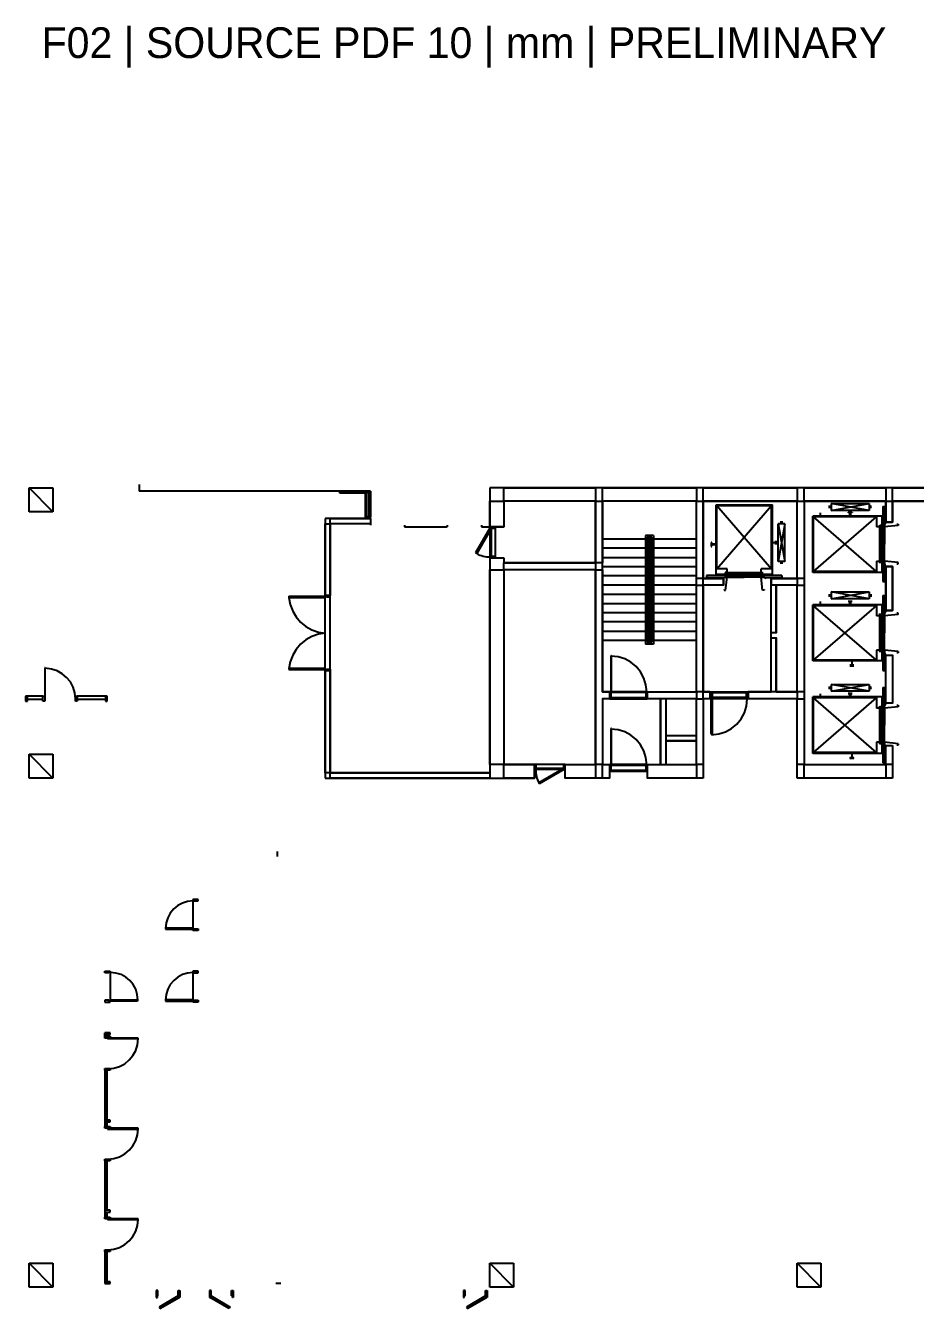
# Model space of a CAD drawing. Header units: millimetres. Extents: x -1062 to 473405, y -148599 to 38948.
# Drawn here: x 139535 to 165593, y -48599 to -11052 of the extents above; entities that cross this region are included whole.
import ezdxf

# ---------------------------------------------------------------- set-up
doc = ezdxf.new("R2010")
doc.units = ezdxf.units.MM
for name, color, linetype in [('COLUMN', 1, 'Continuous'), ('CORE_REF', 8, 'Continuous'), ('DOOR', 3, 'Continuous'), ('TITLE', 2, 'Continuous'), ('WALL', 7, 'Continuous'), ('WINDOW', 4, 'Continuous')]:
    doc.layers.add(name, color=color, linetype=linetype)

msp = doc.modelspace()

# ---------------------------------------------------------------- linework, layer by layer
at = {"layer": 'COLUMN'}
for p, q in [((140334.3, -25279), (139636.1, -24580.5)), ((139636.1, -24580.5), (140334.3, -24580.5)), ((139636.1, -25279), (139636.1, -24580.5)), ((140334.3, -24580.5), (140334.3, -25279)), ((140334.3, -25279), (139636.1, -25279)), ((140334.3, -33077.6), (139636.1, -32379.1)), ((139636.1, -32379.1), (140334.3, -32379.1)), ((139636.1, -33077.6), (139636.1, -32379.1)), ((140334.3, -32379.1), (140334.3, -33077.6)), ((140334.3, -33077.6), (139636.1, -33077.6)), ((140334.3, -47976.3), (139636.1, -47277.7)), ((139636.1, -47277.7), (140334.3, -47277.7)), ((139636.1, -47976.3), (139636.1, -47277.7)), ((140334.3, -47277.7), (140334.3, -47976.3)), ((153827.2, -47976.3), (153129, -47277.7)), ((153129, -47277.7), (153827.2, -47277.7)), ((153129, -47976.3), (153129, -47277.7)), ((153827.2, -47277.7), (153827.2, -47976.3)), ((162826.7, -47976.3), (162128.5, -47277.7)), ((162128.5, -47277.7), (162826.7, -47277.7)), ((162128.5, -47976.3), (162128.5, -47277.7)), ((162826.7, -47277.7), (162826.7, -47976.3)), ((140334.3, -47976.3), (139636.1, -47976.3)), ((153827.2, -47976.3), (153129, -47976.3)), ((162826.7, -47976.3), (162128.5, -47976.3))]:
    msp.add_line(p, q, dxfattribs=at)
at = {"layer": 'CORE_REF'}
for p, q in [((159754.9, -27108), (159754.9, -25075.8)), ((159754.9, -25075.8), (161405, -25075.8)), ((159780.3, -26955.6), (159780.3, -25101.2)), ((159780.3, -25101.2), (161379.6, -25101.2)), ((159780.3, -26955.6), (161379.6, -25101.2)), ((159780.3, -25101.2), (161379.6, -26955.6)), ((161379.6, -26955.6), (161379.6, -25101.2)), ((161405, -27108), (161405, -25075.8)), ((163080.5, -25177.4), (163080.5, -25101.2)), ((163080.5, -25101.2), (163080.5, -25126.6)), ((163080.5, -25126.6), (163093.2, -25126.6)), ((163093.2, -25139.3), (163080.5, -25139.3)), ((163080.5, -25139.3), (163080.5, -25177.4)), ((163105.9, -25126.6), (163093.2, -25126.6)), ((163105.9, -25139.3), (163093.2, -25139.3)), ((163105.9, -25126.6), (163131.3, -25126.6)), ((163131.3, -25139.3), (163105.9, -25139.3)), ((163131.3, -25037.7), (163131.3, -25240.9)), ((164235.6, -25240.9), (163131.3, -25037.7)), ((163131.3, -25037.7), (164235.6, -25037.7)), ((163131.3, -25240.9), (164235.6, -25037.7)), ((163131.3, -25126.6), (163131.3, -25139.3)), ((164235.6, -25037.7), (164235.6, -25240.9)), ((164261, -25126.6), (164235.6, -25126.6)), ((164235.6, -25126.6), (164235.6, -25139.3)), ((164235.6, -25139.3), (164261, -25139.3)), ((164273.7, -25126.6), (164261, -25126.6)), ((164261, -25139.3), (164273.7, -25139.3)), ((164286.4, -25101.2), (164273.7, -25126.6)), ((164273.7, -25139.3), (164286.4, -25177.4)), ((164286.4, -25177.4), (164286.4, -25101.2)), ((164641.8, -25126.6), (164641.8, -27323.9)), ((164641.8, -25126.6), (164730.6, -25126.6)), ((164705.3, -25634.7), (164705.3, -25126.6)), ((164616.4, -25406.1), (162585.5, -25406.1)), ((162585.5, -27057.2), (162585.5, -25406.1)), ((164451.4, -25431.5), (162610.9, -25431.5)), ((162610.9, -27031.8), (162610.9, -25431.5)), ((164451.4, -27031.8), (162610.9, -25431.5)), ((162610.9, -27031.8), (164451.4, -25431.5)), ((162801.3, -25317.1), (162801.3, -25393.3)), ((164235.6, -25240.9), (163131.3, -25240.9)), ((163626.3, -25304.4), (163626.3, -25291.7)), ((163626.3, -25291.7), (163740.6, -25291.7)), ((163677.1, -25304.4), (163626.3, -25304.4)), ((163677.1, -25342.5), (163677.1, -25304.4)), ((163677.1, -25406.1), (163677.1, -25342.5)), ((163689.8, -25406.1), (163677.1, -25406.1)), ((163740.6, -25304.4), (163689.8, -25304.4)), ((163689.8, -25304.4), (163689.8, -25342.5)), ((163689.8, -25342.5), (163689.8, -25406.1)), ((163740.6, -25291.7), (163740.6, -25304.4)), ((164451.4, -25431.5), (164451.4, -25723.6)), ((164616.4, -27057.2), (164616.4, -25406.1)), ((161773.1, -25634.7), (161570, -25634.7)), ((161570, -26739.7), (161570, -25634.7)), ((161773.1, -25634.7), (161570, -26739.7)), ((161570, -25634.7), (161773.1, -26739.7)), ((161633.5, -25583.9), (161709.6, -25583.9)), ((161671.6, -25583.9), (161633.5, -25583.9)), ((161671.6, -25583.9), (161671.6, -25609.3)), ((161684.3, -25583.9), (161671.6, -25583.9)), ((161671.6, -25609.3), (161671.6, -25634.7)), ((161709.6, -25583.9), (161684.3, -25583.9)), ((161773.1, -26739.7), (161773.1, -25634.7)), ((164552.9, -25723.6), (164451.4, -25723.6)), ((164552.9, -25723.6), (164552.9, -25672.8)), ((164552.9, -26231.6), (164552.9, -25685.5)), ((164591, -25685.5), (164552.9, -25685.5)), ((164591, -26231.6), (164591, -25685.5)), ((164654.5, -25685.5), (164654.5, -26231.6)), ((164654.5, -25685.5), (164692.6, -25685.5)), ((164730.6, -25583.9), (164692.6, -25660.1)), ((164692.6, -25723.6), (164692.6, -25660.1)), ((164692.6, -25660.1), (164705.3, -25660.1)), ((164692.6, -25685.5), (164692.6, -26231.6)), ((165086, -25685.5), (164692.6, -25723.6)), ((165048, -25647.4), (165086, -25647.4)), ((165086, -25647.4), (165086, -25685.5)), ((157685.9, -26079.2), (156429.3, -26079.2)), ((157927.1, -25977.6), (157685.9, -25977.6)), ((157685.9, -25977.6), (157685.9, -29152.9)), ((157876.3, -26028.4), (157736.7, -26028.4)), ((157736.7, -26028.4), (157736.7, -29102.1)), ((157876.3, -26079.2), (157736.7, -26079.2)), ((157774.7, -26079.2), (157774.7, -29051.3)), ((157825.5, -26079.2), (157825.5, -29051.3)), ((157876.3, -26079.2), (157863.6, -26079.2)), ((157876.3, -26028.4), (157876.3, -29102.1)), ((157927.1, -25977.6), (157927.1, -29152.9)), ((159183.7, -26079.2), (157927.1, -26079.2)), ((159628, -26180.8), (159615.3, -26180.8)), ((159615.3, -26180.8), (159615.3, -26295.1)), ((159628, -26231.6), (159628, -26180.8)), ((159640.7, -26231.6), (159628, -26231.6)), ((159628, -26282.4), (159628, -26244.3)), ((159628, -26244.3), (159640.7, -26244.3)), ((159691.4, -26231.6), (159640.7, -26231.6)), ((159640.7, -26244.3), (159691.4, -26244.3)), ((159729.5, -26231.6), (159691.4, -26231.6)), ((159691.4, -26244.3), (159729.5, -26244.3)), ((159729.5, -26244.3), (159729.5, -26231.6)), ((161392.3, -26193.5), (161392.3, -26180.8)), ((161392.3, -26180.8), (161430.4, -26180.8)), ((161430.4, -26193.5), (161392.3, -26193.5)), ((161430.4, -26180.8), (161455.8, -26180.8)), ((161455.8, -26193.5), (161430.4, -26193.5)), ((161455.8, -26180.8), (161468.5, -26180.8)), ((161468.5, -26193.5), (161455.8, -26193.5)), ((161468.5, -26180.8), (161493.9, -26180.8)), ((161493.9, -26193.5), (161468.5, -26193.5)), ((161493.9, -26180.8), (161506.6, -26180.8)), ((161506.6, -26193.5), (161493.9, -26193.5)), ((161506.6, -26180.8), (161506.6, -26130)), ((161506.6, -26130), (161506.6, -26244.3)), ((161506.6, -26244.3), (161506.6, -26193.5)), ((164552.9, -26765.1), (164552.9, -26231.6)), ((164591, -26231.6), (164552.9, -26231.6)), ((164591, -26765.1), (164591, -26231.6)), ((164654.5, -26765.1), (164654.5, -26231.6)), ((164692.6, -26231.6), (164654.5, -26231.6)), ((164692.6, -26765.1), (164692.6, -26231.6)), ((157685.9, -26345.9), (156429.3, -26345.9)), ((157685.9, -26625.4), (156429.3, -26625.4)), ((157774.7, -26345.9), (157736.7, -26345.9)), ((157774.7, -26625.4), (157736.7, -26625.4)), ((157876.3, -26345.9), (157825.5, -26345.9)), ((157876.3, -26625.4), (157825.5, -26625.4)), ((159183.7, -26345.9), (157927.1, -26345.9)), ((159183.7, -26625.4), (157927.1, -26625.4)), ((159615.3, -26295.1), (159628, -26295.1)), ((157685.9, -26892.1), (156429.3, -26892.1)), ((157774.7, -26892.1), (157736.7, -26892.1)), ((157876.3, -26892.1), (157825.5, -26892.1)), ((159183.7, -26892.1), (157927.1, -26892.1)), ((160084.9, -26955.6), (159780.3, -26955.6)), ((160084.9, -27057.2), (160084.9, -26955.6)), ((161379.6, -26955.6), (161075, -26955.6)), ((161075, -27057.2), (161075, -26955.6)), ((161773.1, -26739.7), (161570, -26739.7)), ((161671.6, -26777.8), (161633.5, -26777.8)), ((161709.6, -26790.5), (161633.5, -26790.5)), ((161671.6, -26765.1), (161671.6, -26739.7)), ((161671.6, -26777.8), (161671.6, -26765.1)), ((161684.3, -26777.8), (161671.6, -26777.8)), ((161709.6, -26777.8), (161684.3, -26777.8)), ((164451.4, -27031.8), (162610.9, -27031.8)), ((164451.4, -26727), (164552.9, -26727)), ((164451.4, -26727), (164451.4, -27031.8)), ((164552.9, -26727), (164552.9, -26790.5)), ((164591, -26765.1), (164552.9, -26765.1)), ((164654.5, -26765.1), (164692.6, -26765.1)), ((165086, -26765.1), (164692.6, -26727)), ((164692.6, -26727), (164692.6, -26803.2)), ((164692.6, -26803.2), (164705.3, -26803.2)), ((164730.6, -26879.4), (164692.6, -26803.2)), ((164705.3, -27323.9), (164705.3, -26815.9)), ((165048, -26803.2), (165086, -26803.2)), ((165086, -26803.2), (165086, -26765.1)), ((157685.9, -27158.8), (156429.3, -27158.8)), ((157774.7, -27158.8), (157736.7, -27158.8)), ((157876.3, -27158.8), (157825.5, -27158.8)), ((159183.7, -27158.8), (157927.1, -27158.8)), ((161684.3, -27146.1), (159475.6, -27146.1)), ((159475.6, -27146.1), (159475.6, -27235)), ((159475.6, -27209.6), (159996.1, -27209.6)), ((159754.9, -27108), (161405, -27108)), ((159932.6, -27235), (160008.8, -27196.9)), ((160084.9, -27196.9), (160008.8, -27196.9)), ((160008.8, -27196.9), (160008.8, -27209.6)), ((160084.9, -27057.2), (160021.4, -27057.2)), ((160034.1, -27057.2), (160580, -27057.2)), ((160034.1, -27095.3), (160034.1, -27057.2)), ((160034.1, -27095.3), (160580, -27095.3)), ((160034.1, -27146.1), (160580, -27146.1)), ((160034.1, -27146.1), (160034.1, -27196.9)), ((160034.1, -27196.9), (160580, -27196.9)), ((160034.1, -27578), (160084.9, -27196.9)), ((160580, -27057.2), (161113.1, -27057.2)), ((160580, -27095.3), (160580, -27057.2)), ((160580, -27095.3), (161113.1, -27095.3)), ((161113.1, -27146.1), (160580, -27146.1)), ((160580, -27196.9), (160580, -27146.1)), ((161113.1, -27196.9), (160580, -27196.9)), ((161075, -27057.2), (161138.5, -27057.2)), ((161113.1, -27578), (161075, -27196.9)), ((161075, -27196.9), (161151.1, -27196.9)), ((161113.1, -27095.3), (161113.1, -27057.2)), ((161113.1, -27146.1), (161113.1, -27196.9)), ((161151.1, -27196.9), (161151.1, -27209.6)), ((161227.3, -27235), (161151.1, -27196.9)), ((161163.8, -27209.6), (161684.3, -27209.6)), ((161684.3, -27146.1), (161684.3, -27235)), ((164616.4, -27057.2), (162585.5, -27057.2)), ((164641.8, -27323.9), (164730.6, -27323.9)), ((157685.9, -27425.6), (156429.3, -27425.6)), ((157685.9, -27705), (156429.3, -27705)), ((157774.7, -27425.6), (157736.7, -27425.6)), ((157774.7, -27705), (157736.7, -27705)), ((157876.3, -27425.6), (157825.5, -27425.6)), ((157876.3, -27705), (157825.5, -27705)), ((159183.7, -27425.6), (157927.1, -27425.6)), ((159183.7, -27705), (157927.1, -27705)), ((159996.1, -27552.6), (159996.1, -27578)), ((159996.1, -27578), (160034.1, -27578)), ((161163.8, -27578), (161113.1, -27578)), ((161163.8, -27552.6), (161163.8, -27578)), ((163080.5, -27768.5), (163080.5, -27692.3)), ((163080.5, -27692.3), (163080.5, -27730.4)), ((163080.5, -27730.4), (163093.2, -27730.4)), ((163093.2, -27743.1), (163080.5, -27743.1)), ((163080.5, -27743.1), (163080.5, -27768.5)), ((163105.9, -27730.4), (163093.2, -27730.4)), ((163105.9, -27743.1), (163093.2, -27743.1)), ((163105.9, -27730.4), (163131.3, -27730.4)), ((163131.3, -27743.1), (163105.9, -27743.1)), ((163131.3, -27628.8), (163131.3, -27832)), ((164235.6, -27832), (163131.3, -27628.8)), ((163131.3, -27628.8), (164235.6, -27628.8)), ((163131.3, -27832), (164235.6, -27628.8)), ((163131.3, -27730.4), (163131.3, -27743.1)), ((164235.6, -27628.8), (164235.6, -27832)), ((164235.6, -27730.4), (164235.6, -27743.1)), ((164235.6, -27730.4), (164261, -27730.4)), ((164235.6, -27743.1), (164261, -27743.1)), ((164261, -27730.4), (164273.7, -27730.4)), ((164261, -27743.1), (164273.7, -27743.1)), ((164286.4, -27692.3), (164273.7, -27730.4)), ((164273.7, -27743.1), (164286.4, -27768.5)), ((164286.4, -27692.3), (164286.4, -27768.5)), ((164641.8, -27730.4), (164641.8, -29927.7)), ((164641.8, -27730.4), (164730.6, -27730.4)), ((164705.3, -28238.4), (164705.3, -27730.4)), ((157685.9, -27971.7), (156429.3, -27971.7)), ((157774.7, -27971.7), (157736.7, -27971.7)), ((157876.3, -27971.7), (157825.5, -27971.7)), ((159183.7, -27971.7), (157927.1, -27971.7)), ((164616.4, -28009.8), (162585.5, -28009.8)), ((162585.5, -29648.3), (162585.5, -28009.8)), ((164451.4, -28035.2), (162610.9, -28035.2)), ((162610.9, -29622.9), (162610.9, -28035.2)), ((164451.4, -29622.9), (162610.9, -28035.2)), ((162610.9, -29622.9), (164451.4, -28035.2)), ((162801.3, -27908.2), (162801.3, -27984.4)), ((164235.6, -27832), (163131.3, -27832)), ((163626.3, -27895.5), (163740.6, -27895.5)), ((163677.1, -27908.2), (163626.3, -27908.2)), ((163677.1, -27946.3), (163677.1, -27908.2)), ((163677.1, -28009.8), (163677.1, -27946.3)), ((163689.8, -28009.8), (163677.1, -28009.8)), ((163740.6, -27908.2), (163689.8, -27908.2)), ((163689.8, -27908.2), (163689.8, -27946.3)), ((163689.8, -27946.3), (163689.8, -28009.8)), ((164451.4, -28035.2), (164451.4, -28327.3)), ((164616.4, -29648.3), (164616.4, -28009.8)), ((157685.9, -28238.4), (156429.3, -28238.4)), ((157685.9, -28505.2), (156429.3, -28505.2)), ((157774.7, -28238.4), (157736.7, -28238.4)), ((157774.7, -28505.2), (157736.7, -28505.2)), ((157876.3, -28238.4), (157825.5, -28238.4)), ((157876.3, -28505.2), (157825.5, -28505.2)), ((159183.7, -28238.4), (157927.1, -28238.4)), ((159183.7, -28505.2), (157927.1, -28505.2)), ((164552.9, -28327.3), (164451.4, -28327.3)), ((164552.9, -28327.3), (164552.9, -28263.8)), ((164552.9, -28822.7), (164552.9, -28289.2)), ((164591, -28289.2), (164552.9, -28289.2)), ((164591, -28822.7), (164591, -28289.2)), ((164654.5, -28289.2), (164654.5, -28822.7)), ((164654.5, -28289.2), (164692.6, -28289.2)), ((164730.6, -28174.9), (164692.6, -28263.8)), ((164692.6, -28263.8), (164705.3, -28263.8)), ((164692.6, -28327.3), (164692.6, -28263.8)), ((164692.6, -28289.2), (164692.6, -28822.7)), ((165086, -28289.2), (164692.6, -28327.3)), ((165086, -28251.1), (165048, -28251.1)), ((165086, -28289.2), (165086, -28251.1)), ((157685.9, -28784.6), (156429.3, -28784.6)), ((157774.7, -28784.6), (157736.7, -28784.6)), ((157876.3, -28784.6), (157825.5, -28784.6)), ((159183.7, -28784.6), (157927.1, -28784.6)), ((164552.9, -28822.7), (164591, -28822.7)), ((164552.9, -29368.9), (164552.9, -28835.4)), ((164552.9, -28835.4), (164591, -28835.4)), ((164591, -29368.9), (164591, -28835.4)), ((164654.5, -29368.9), (164654.5, -28822.7)), ((164692.6, -28822.7), (164654.5, -28822.7)), ((164692.6, -29368.9), (164692.6, -28822.7)), ((157685.9, -29051.3), (156429.3, -29051.3)), ((157927.1, -29152.9), (157685.9, -29152.9)), ((157774.7, -29051.3), (157736.7, -29051.3)), ((157876.3, -29102.1), (157736.7, -29102.1)), ((157876.3, -29051.3), (157774.7, -29051.3)), ((157876.3, -29051.3), (157863.6, -29051.3)), ((159183.7, -29051.3), (157927.1, -29051.3)), ((164616.4, -29648.3), (162585.5, -29648.3)), ((164451.4, -29622.9), (162610.9, -29622.9)), ((164451.4, -29330.8), (164451.4, -29622.9)), ((164552.9, -29330.8), (164451.4, -29330.8)), ((164552.9, -29330.8), (164552.9, -29394.3)), ((164591, -29368.9), (164552.9, -29368.9)), ((164654.5, -29368.9), (164692.6, -29368.9)), ((165086, -29368.9), (164692.6, -29330.8)), ((164692.6, -29330.8), (164692.6, -29394.3)), ((164692.6, -29394.3), (164705.3, -29394.3)), ((164730.6, -29483.2), (164692.6, -29394.3)), ((164705.3, -29927.7), (164705.3, -29419.7)), ((165086, -29407), (165048, -29407)), ((165086, -29368.9), (165086, -29407)), ((163727.9, -29775.3), (163677.1, -29775.3)), ((163677.1, -29788), (163791.3, -29788)), ((163740.6, -29673.7), (163727.9, -29673.7)), ((163727.9, -29673.7), (163727.9, -29737.2)), ((163727.9, -29737.2), (163727.9, -29775.3)), ((163740.6, -29737.2), (163740.6, -29673.7)), ((163740.6, -29775.3), (163740.6, -29737.2)), ((163791.3, -29775.3), (163740.6, -29775.3)), ((164641.8, -29927.7), (164730.6, -29927.7)), ((163080.5, -30473.9), (163080.5, -30397.7)), ((163080.5, -30397.7), (163080.5, -30423.1)), ((163131.3, -30334.2), (163131.3, -30537.4)), ((164235.6, -30537.4), (163131.3, -30334.2)), ((163131.3, -30334.2), (164235.6, -30334.2)), ((163131.3, -30537.4), (164235.6, -30334.2)), ((164235.6, -30334.2), (164235.6, -30537.4)), ((164286.4, -30397.7), (164273.7, -30423.1)), ((164286.4, -30473.9), (164286.4, -30397.7)), ((164616.4, -30702.5), (162585.5, -30702.5)), ((162585.5, -32353.7), (162585.5, -30702.5)), ((164451.4, -30727.9), (162610.9, -30727.9)), ((162610.9, -32328.3), (162610.9, -30727.9)), ((164451.4, -32328.3), (162610.9, -30727.9)), ((162610.9, -32328.3), (164451.4, -30727.9)), ((162801.3, -30613.6), (162801.3, -30689.8)), ((163080.5, -30423.1), (163093.2, -30435.8)), ((163093.2, -30435.8), (163080.5, -30435.8)), ((163080.5, -30435.8), (163080.5, -30473.9)), ((163093.2, -30435.8), (163105.9, -30435.8)), ((163105.9, -30435.8), (163131.3, -30435.8)), ((164235.6, -30537.4), (163131.3, -30537.4)), ((163677.1, -30600.9), (163626.3, -30600.9)), ((163626.3, -30600.9), (163740.6, -30600.9)), ((163677.1, -30613.6), (163677.1, -30600.9)), ((163677.1, -30639), (163677.1, -30613.6)), ((163677.1, -30651.7), (163677.1, -30639)), ((163677.1, -30702.5), (163677.1, -30651.7)), ((163677.1, -30715.2), (163677.1, -30702.5)), ((163689.8, -30715.2), (163677.1, -30715.2)), ((163740.6, -30600.9), (163689.8, -30600.9)), ((163689.8, -30600.9), (163689.8, -30613.6)), ((163689.8, -30613.6), (163689.8, -30639)), ((163689.8, -30639), (163689.8, -30651.7)), ((163689.8, -30651.7), (163689.8, -30702.5)), ((163689.8, -30702.5), (163689.8, -30715.2)), ((164261, -30435.8), (164235.6, -30435.8)), ((164273.7, -30435.8), (164261, -30435.8)), ((164273.7, -30423.1), (164273.7, -30435.8)), ((164273.7, -30435.8), (164286.4, -30473.9)), ((164451.4, -30727.9), (164451.4, -31032.7)), ((164616.4, -32353.7), (164616.4, -30702.5)), ((164641.8, -30423.1), (164641.8, -32633.1)), ((164641.8, -30423.1), (164730.6, -30423.1)), ((164705.3, -30943.8), (164705.3, -30423.1)), ((164552.9, -31032.7), (164451.4, -31032.7)), ((164552.9, -31032.7), (164552.9, -30969.2)), ((164552.9, -31528.1), (164552.9, -30994.6)), ((164591, -30994.6), (164552.9, -30994.6)), ((164591, -31528.1), (164591, -30994.6)), ((164654.5, -30994.6), (164654.5, -31528.1)), ((164654.5, -30994.6), (164692.6, -30994.6)), ((164730.6, -30880.3), (164692.6, -30956.5)), ((164692.6, -31032.7), (164692.6, -30956.5)), ((164692.6, -30956.5), (164705.3, -30956.5)), ((164692.6, -30994.6), (164692.6, -31528.1)), ((165086, -30994.6), (164692.6, -31032.7)), ((165048, -30943.8), (165086, -30943.8)), ((165086, -30943.8), (165086, -30994.6)), ((164552.9, -32074.2), (164552.9, -31528.1)), ((164591, -31528.1), (164552.9, -31528.1)), ((164591, -32074.2), (164591, -31528.1)), ((164654.5, -32074.2), (164654.5, -31528.1)), ((164692.6, -31528.1), (164654.5, -31528.1)), ((164692.6, -32074.2), (164692.6, -31528.1)), ((164451.4, -32023.4), (164451.4, -32328.3)), ((164552.9, -32023.4), (164451.4, -32023.4)), ((164552.9, -32023.4), (164552.9, -32086.9)), ((164591, -32074.2), (164552.9, -32074.2)), ((164654.5, -32074.2), (164692.6, -32074.2)), ((165086, -32074.2), (164692.6, -32023.4)), ((164692.6, -32023.4), (164692.6, -32099.6)), ((164692.6, -32099.6), (164705.3, -32099.6)), ((164730.6, -32175.8), (164692.6, -32099.6)), ((164705.3, -32633.1), (164705.3, -32125)), ((165086, -32112.3), (165048, -32112.3)), ((165086, -32074.2), (165086, -32112.3)), ((164616.4, -32353.7), (162585.5, -32353.7)), ((164451.4, -32328.3), (162610.9, -32328.3)), ((163727.9, -32480.7), (163677.1, -32480.7)), ((163677.1, -32480.7), (163677.1, -32493.4)), ((163677.1, -32493.4), (163791.3, -32493.4)), ((163740.6, -32379.1), (163727.9, -32379.1)), ((163727.9, -32379.1), (163727.9, -32442.6)), ((163727.9, -32442.6), (163727.9, -32468)), ((163727.9, -32468), (163727.9, -32480.7)), ((163740.6, -32442.6), (163740.6, -32379.1)), ((163740.6, -32468), (163740.6, -32442.6)), ((163740.6, -32480.7), (163740.6, -32468)), ((163791.3, -32480.7), (163740.6, -32480.7)), ((163791.3, -32493.4), (163791.3, -32480.7)), ((164641.8, -32633.1), (164730.6, -32633.1))]:
    msp.add_line(p, q, dxfattribs=at)
at = {"layer": 'DOOR'}
for p, q in [((148737.2, -24707.5), (149486.1, -24707.5)), ((148737.2, -24732.9), (148737.2, -24707.5)), ((149486.1, -24732.9), (148737.2, -24732.9)), ((149486.1, -24707.5), (149486.1, -24682.1)), ((149486.1, -24682.1), (149638.4, -24682.1)), ((149486.1, -24707.5), (149486.1, -24732.9)), ((149524.1, -24707.5), (149486.1, -24707.5)), ((149486.1, -25456.9), (149486.1, -24732.9)), ((149524.1, -24720.2), (149524.1, -24707.5)), ((149524.1, -25431.5), (149524.1, -24720.2)), ((149638.4, -24720.2), (149524.1, -24720.2)), ((149600.3, -25431.5), (149600.3, -24720.2)), ((149638.4, -24682.1), (149638.4, -24720.2)), ((149638.4, -24707.5), (149638.4, -25431.5)), ((149486.1, -25444.2), (149486.1, -25482.3)), ((149524.1, -25444.2), (149486.1, -25444.2)), ((149486.1, -25482.3), (149638.4, -25482.3)), ((149638.4, -25431.5), (149524.1, -25431.5)), ((149524.1, -25431.5), (149524.1, -25444.2)), ((149638.4, -25482.3), (149638.4, -25431.5)), ((153129, -25761.7), (152710.2, -26485.7)), ((153167.1, -25774.4), (152748.2, -26498.4)), ((153129, -25723.6), (153281.3, -25723.6)), ((153129, -25761.7), (153129, -25723.6)), ((153167.1, -25761.7), (153129, -25761.7)), ((153129, -25761.7), (153167.1, -25774.4)), ((153129, -25761.7), (153129, -26600)), ((153167.1, -25774.4), (153167.1, -25761.7)), ((153281.3, -25774.4), (153167.1, -25774.4)), ((153167.1, -25774.4), (153167.1, -26600)), ((153281.3, -25723.6), (153281.3, -25774.4)), ((153281.3, -25774.4), (153281.3, -26587.3)), ((152748.2, -26498.4), (152710.2, -26485.7)), ((152744.9, -26503.9), (152790, -26527.5)), ((152790, -26527.5), (152836.5, -26547.8)), ((152836.5, -26547.8), (152884.2, -26564.8)), ((152884.2, -26564.8), (152932.9, -26578.5)), ((152932.9, -26578.5), (152982.4, -26588.9)), ((152982.4, -26588.9), (153032.6, -26595.9)), ((153032.6, -26595.9), (153083.2, -26599.5)), ((153083.2, -26599.5), (153134.1, -26599.6)), ((153167.1, -26600), (153129, -26600)), ((153129, -26600), (153129, -26625.4)), ((153129, -26625.4), (153281.3, -26625.4)), ((153281.3, -26587.3), (153167.1, -26587.3)), ((153167.1, -26587.3), (153167.1, -26600)), ((153281.3, -26587.3), (153281.3, -26625.4)), ((147239.4, -27755.8), (148305.6, -27755.8)), ((147239.4, -27755.8), (147239.4, -27793.9)), ((148305.6, -27730.4), (148305.6, -27755.8)), ((148305.6, -29902.3), (148305.6, -27755.8)), ((148305.6, -27755.8), (148343.7, -27755.8)), ((148343.7, -27755.8), (148343.7, -27768.5)), ((148343.7, -27768.5), (148457.9, -27768.5)), ((148457.9, -27768.5), (148457.9, -27730.4)), ((148457.9, -29889.6), (148457.9, -27768.5)), ((147239.4, -27793.9), (148305.6, -27793.9)), ((147244.5, -27794.5), (147282.8, -27999.5)), ((147282.8, -27999.5), (147355.4, -28189.6)), ((147355.4, -28189.6), (147458.7, -28361.6)), ((147458.7, -28361.6), (147589.4, -28512.1)), ((147589.4, -28512.1), (147744.1, -28637.9)), ((147744.1, -28637.9), (147919.4, -28735.5)), ((147919.4, -28735.5), (148111.7, -28801.8)), ((148111.7, -28869.1), (147919.4, -28935.3)), ((148111.7, -28801.8), (148317.7, -28833.2)), ((148317.7, -28837.6), (148111.7, -28869.1)), ((147589.4, -29158.7), (147458.7, -29309.2)), ((147744.1, -29032.9), (147589.4, -29158.7)), ((147919.4, -28935.3), (147744.1, -29032.9)), ((147355.4, -29481.2), (147282.8, -29671.3)), ((147458.7, -29309.2), (147355.4, -29481.2)), ((156670.4, -29495.9), (156670.4, -30550.1)), ((156695.8, -29495.9), (156670.4, -29495.9)), ((156887.8, -29529.9), (156676.8, -29508.6)), ((156695.8, -30550.1), (156695.8, -29495.9)), ((157084.4, -29590.9), (156887.8, -29529.9)), ((157262.3, -29687.5), (157084.4, -29590.9)), ((140105.8, -29851.5), (140093.1, -29851.5)), ((140093.1, -29851.5), (140093.1, -30753.3)), ((140105.8, -30753.3), (140105.8, -29851.5)), ((140288.1, -29884.2), (140109.3, -29864.3)), ((140454.4, -29937.4), (140288.1, -29884.2)), ((140604.8, -30020.6), (140454.4, -29937.4)), ((140735.7, -30130), (140604.8, -30020.6)), ((147239.4, -29864.2), (148305.6, -29864.2)), ((147239.4, -29864.2), (147239.4, -29902.3)), ((147239.4, -29902.3), (148305.6, -29902.3)), ((147282.8, -29671.3), (147244.5, -29876.3)), ((148305.6, -29927.7), (148305.6, -29902.3)), ((148305.6, -29902.3), (148343.7, -29902.3)), ((148343.7, -29902.3), (148343.7, -29889.6)), ((148343.7, -29889.6), (148457.9, -29889.6)), ((148457.9, -29889.6), (148457.9, -29927.7)), ((157417.3, -29815.5), (157262.3, -29687.5)), ((157545.1, -29970.6), (157417.3, -29815.5)), ((157641.7, -30148.6), (157545.1, -29970.6)), ((140843.6, -30262.1), (140735.7, -30130)), ((140925, -30413.5), (140843.6, -30262.1)), ((157702.7, -30345.2), (157641.7, -30148.6)), ((157724, -30556.4), (157702.7, -30345.2)), ((140042.3, -30829.5), (140042.3, -30677.1)), ((140042.3, -30677.1), (140093.1, -30677.1)), ((140093.1, -30677.1), (140093.1, -30829.5)), ((140093.1, -30753.3), (140105.8, -30753.3)), ((140976.4, -30580.5), (140925, -30413.5)), ((140994.3, -30759.6), (140976.4, -30580.5)), ((140994.3, -30829.5), (140994.3, -30677.1)), ((140994.3, -30677.1), (141045.1, -30677.1)), ((141045.1, -30677.1), (141045.1, -30829.5)), ((156670.4, -30550.1), (156645.1, -30550.1)), ((156645.1, -30550.1), (156645.1, -30753.3)), ((156645.1, -30753.3), (156670.4, -30753.3)), ((156670.4, -30550.1), (156695.8, -30550.1)), ((156670.4, -30575.5), (156670.4, -30550.1)), ((156683.1, -30575.5), (156670.4, -30575.5)), ((156670.4, -30753.3), (156670.4, -30715.2)), ((156670.4, -30715.2), (156683.1, -30715.2)), ((156670.4, -30753.3), (157711.3, -30753.3)), ((156683.1, -30715.2), (156683.1, -30575.5)), ((157698.6, -30575.5), (156683.1, -30575.5)), ((156683.1, -30715.2), (157698.6, -30715.2)), ((157711.3, -30550.1), (156695.8, -30550.1)), ((157711.3, -30575.5), (157698.6, -30575.5)), ((157698.6, -30575.5), (157698.6, -30715.2)), ((157698.6, -30715.2), (157711.3, -30715.2)), ((157736.7, -30550.1), (157711.3, -30550.1)), ((157711.3, -30550.1), (157711.3, -30575.5)), ((157711.3, -30715.2), (157711.3, -30753.3)), ((157711.3, -30753.3), (157736.7, -30753.3)), ((157736.7, -30753.3), (157736.7, -30550.1)), ((159589.9, -30753.3), (159589.9, -30550.1)), ((159589.9, -30550.1), (159615.3, -30550.1)), ((159615.3, -30753.3), (159589.9, -30753.3)), ((159615.3, -30550.1), (159615.3, -30575.5)), ((159615.3, -30550.1), (160668.8, -30550.1)), ((159615.3, -30575.5), (159640.7, -30575.5)), ((159640.7, -30715.2), (159615.3, -30715.2)), ((159615.3, -30715.2), (159615.3, -30753.3)), ((159615.3, -31794.8), (159615.3, -30753.3)), ((159615.3, -30753.3), (159640.7, -30753.3)), ((159640.7, -30575.5), (159640.7, -30715.2)), ((159640.7, -30575.5), (160643.4, -30575.5)), ((160643.4, -30715.2), (159640.7, -30715.2)), ((159640.7, -30753.3), (159640.7, -31794.8)), ((160668.8, -30753.3), (159640.7, -30753.3)), ((160643.4, -30715.2), (160643.4, -30575.5)), ((160643.4, -30575.5), (160668.8, -30575.5)), ((160668.8, -30715.2), (160643.4, -30715.2)), ((160647.5, -30970.8), (160668.8, -30759.6)), ((160668.8, -30575.5), (160668.8, -30550.1)), ((160668.8, -30550.1), (160694.2, -30550.1)), ((160668.8, -30753.3), (160668.8, -30715.2)), ((160694.2, -30753.3), (160668.8, -30753.3)), ((140093.1, -30829.5), (140042.3, -30829.5)), ((141045.1, -30829.5), (140994.3, -30829.5)), ((160586.5, -31167.5), (160647.5, -30970.8)), ((160207.1, -31628.5), (160362.1, -31500.6)), ((160362.1, -31500.6), (160490, -31345.5)), ((160490, -31345.5), (160586.5, -31167.5)), ((156670.4, -31629.7), (156670.4, -32683.9)), ((156695.8, -31629.7), (156670.4, -31629.7)), ((156887.8, -31663.7), (156676.8, -31642.4)), ((156695.8, -32683.9), (156695.8, -31629.7)), ((157084.4, -31724.7), (156887.8, -31663.7)), ((157262.3, -31821.3), (157084.4, -31724.7)), ((157417.3, -31949.3), (157262.3, -31821.3)), ((159640.7, -31794.8), (159615.3, -31794.8)), ((159621.6, -31807.5), (159832.7, -31786.2)), ((159832.7, -31786.2), (160029.2, -31725.2)), ((160029.2, -31725.2), (160207.1, -31628.5)), ((157545.1, -32104.4), (157417.3, -31949.3)), ((157641.7, -32282.4), (157545.1, -32104.4)), ((157702.7, -32479.1), (157641.7, -32282.4)), ((157724, -32690.2), (157702.7, -32479.1)), ((154436.4, -32823.6), (154436.4, -32683.9)), ((154474.5, -32683.9), (154436.4, -32683.9)), ((154461.8, -32823.6), (154436.4, -32823.6)), ((154474.5, -32798.2), (154461.8, -32798.2)), ((154461.8, -32798.2), (154461.8, -32823.6)), ((155286.9, -32798.2), (154461.8, -32798.2)), ((155299.6, -32823.6), (154461.8, -32823.6)), ((155286.9, -32683.9), (154474.5, -32683.9)), ((154474.5, -32683.9), (154474.5, -32798.2)), ((154474.9, -32831.2), (154475, -32882.2)), ((154475, -32882.2), (154478.6, -32932.8)), ((154478.6, -32932.8), (154485.6, -32983)), ((154485.6, -32983), (154495.9, -33032.6)), ((154495.9, -33032.6), (154509.7, -33081.3)), ((155286.9, -32798.2), (154563.4, -33217.4)), ((155299.6, -32823.6), (154576.1, -33242.8)), ((155337.6, -32683.9), (155286.9, -32683.9)), ((155286.9, -32683.9), (155286.9, -32798.2)), ((155286.9, -32798.2), (155299.6, -32798.2)), ((155299.6, -32823.6), (155286.9, -32798.2)), ((155299.6, -32798.2), (155299.6, -32823.6)), ((155299.6, -32823.6), (155337.6, -32823.6)), ((155337.6, -32823.6), (155337.6, -32683.9)), ((156670.4, -32683.9), (156645.1, -32683.9)), ((156645.1, -32683.9), (156645.1, -32874.4)), ((156645.1, -32874.4), (156670.4, -32874.4)), ((156670.4, -32683.9), (156695.8, -32683.9)), ((156670.4, -32709.3), (156670.4, -32683.9)), ((156683.1, -32709.3), (156670.4, -32709.3)), ((156670.4, -32874.4), (156670.4, -32849)), ((156670.4, -32849), (156683.1, -32849)), ((156670.4, -32874.4), (157711.3, -32874.4)), ((156683.1, -32849), (156683.1, -32709.3)), ((157698.6, -32709.3), (156683.1, -32709.3)), ((156683.1, -32849), (157698.6, -32849)), ((157711.3, -32683.9), (156695.8, -32683.9)), ((157711.3, -32709.3), (157698.6, -32709.3)), ((157698.6, -32709.3), (157698.6, -32849)), ((157698.6, -32849), (157711.3, -32849)), ((157736.7, -32683.9), (157711.3, -32683.9)), ((157711.3, -32683.9), (157711.3, -32709.3)), ((157711.3, -32849), (157711.3, -32874.4)), ((157711.3, -32874.4), (157736.7, -32874.4)), ((157736.7, -32874.4), (157736.7, -32683.9)), ((154509.7, -33081.3), (154526.7, -33129)), ((154526.7, -33129), (154547, -33175.5)), ((154547, -33175.5), (154570.5, -33220.7)), ((154563.4, -33217.4), (154576.1, -33242.8)), ((144126.8, -36735.5), (143989.9, -36809.8)), ((144278.1, -36688.5), (144126.8, -36735.5)), ((144440.5, -36672.1), (144278.1, -36688.5)), ((144434.2, -36634), (144434.2, -36659.4)), ((144586.5, -36634), (144434.2, -36634)), ((144434.2, -36659.4), (144434.2, -37497.7)), ((144434.2, -36659.4), (144472.3, -36659.4)), ((144472.3, -36659.4), (144472.3, -36672.1)), ((144472.3, -36672.1), (144586.5, -36672.1)), ((144586.5, -36672.1), (144586.5, -36634)), ((143697.8, -37164.7), (143650.9, -37316.1)), ((143772.1, -37027.7), (143697.8, -37164.7)), ((143870.6, -36908.3), (143772.1, -37027.7)), ((143989.9, -36809.8), (143870.6, -36908.3)), ((143650.9, -37316.1), (143634.5, -37478.6)), ((144434.2, -37472.3), (143634.5, -37472.3)), ((143634.5, -37472.3), (143634.5, -37497.7)), ((143634.5, -37497.7), (144434.2, -37497.7)), ((144434.2, -37497.7), (144434.2, -37472.3)), ((144434.2, -37535.8), (144434.2, -37497.7)), ((144434.2, -37497.7), (144472.3, -37497.7)), ((144586.5, -37535.8), (144434.2, -37535.8)), ((144472.3, -37497.7), (144472.3, -37485)), ((144472.3, -37485), (144586.5, -37485)), ((144586.5, -37485), (144586.5, -37535.8)), ((141857.4, -38780.5), (141857.4, -38729.7)), ((141857.4, -38729.7), (142009.8, -38729.7)), ((141971.7, -38780.5), (141857.4, -38780.5)), ((142009.8, -38755.1), (141971.7, -38755.1)), ((141971.7, -38755.1), (141971.7, -38780.5)), ((142009.8, -38729.7), (142009.8, -38755.1)), ((142009.8, -38755.1), (142009.8, -39606.1)), ((142178.5, -38784.2), (142016.1, -38767.8)), ((142329.8, -38831.2), (142178.5, -38784.2)), ((142466.8, -38905.6), (142329.8, -38831.2)), ((142586.1, -39004), (142466.8, -38905.6)), ((142684.5, -39123.4), (142586.1, -39004)), ((143870.6, -39004), (143772.1, -39123.4)), ((143989.9, -38905.6), (143870.6, -39004)), ((144126.8, -38831.2), (143989.9, -38905.6)), ((144278.1, -38784.2), (144126.8, -38831.2)), ((144440.5, -38767.8), (144278.1, -38784.2)), ((144434.2, -38729.7), (144434.2, -38755.1)), ((144586.5, -38729.7), (144434.2, -38729.7)), ((144434.2, -38755.1), (144434.2, -39606.1)), ((144434.2, -38755.1), (144472.3, -38755.1)), ((144472.3, -38755.1), (144472.3, -38780.5)), ((144472.3, -38780.5), (144586.5, -38780.5)), ((144586.5, -38780.5), (144586.5, -38729.7)), ((142758.8, -39260.4), (142684.5, -39123.4)), ((142805.8, -39411.8), (142758.8, -39260.4)), ((142822.1, -39574.4), (142805.8, -39411.8)), ((143650.9, -39411.8), (143634.5, -39574.4)), ((143697.8, -39260.4), (143650.9, -39411.8)), ((143772.1, -39123.4), (143697.8, -39260.4)), ((141971.7, -39580.7), (141857.4, -39580.7)), ((141857.4, -39580.7), (141857.4, -39631.5)), ((141857.4, -39631.5), (142009.8, -39631.5)), ((141971.7, -39606.1), (141971.7, -39580.7)), ((142009.8, -39606.1), (141971.7, -39606.1)), ((142009.8, -39606.1), (142009.8, -39568)), ((142009.8, -39568), (142809.4, -39568)), ((142809.4, -39606.1), (142009.8, -39606.1)), ((142009.8, -39631.5), (142009.8, -39606.1)), ((142809.4, -39568), (142809.4, -39606.1)), ((144434.2, -39568), (143634.5, -39568)), ((143634.5, -39568), (143634.5, -39606.1)), ((143634.5, -39606.1), (144434.2, -39606.1)), ((144434.2, -39606.1), (144434.2, -39568)), ((144434.2, -39631.5), (144434.2, -39606.1)), ((144434.2, -39606.1), (144472.3, -39606.1)), ((144586.5, -39631.5), (144434.2, -39631.5)), ((144472.3, -39606.1), (144472.3, -39580.7)), ((144472.3, -39580.7), (144586.5, -39580.7)), ((144586.5, -39580.7), (144586.5, -39631.5)), ((141857.4, -40634.9), (142009.8, -40634.9)), ((141857.4, -40685.7), (141857.4, -40634.9)), ((142009.8, -40685.7), (141857.4, -40685.7)), ((141933.6, -40685.7), (141933.6, -40698.4)), ((142834.8, -40685.7), (141933.6, -40685.7)), ((141933.6, -40698.4), (142834.8, -40698.4)), ((142009.8, -40634.9), (142009.8, -40685.7)), ((142761.6, -41047.3), (142814.9, -40880.9)), ((142814.9, -40880.9), (142834.8, -40701.9)), ((142834.8, -40698.4), (142834.8, -40685.7)), ((142569.2, -41328.7), (142678.6, -41197.8)), ((142678.6, -41197.8), (142761.6, -41047.3)), ((141857.4, -41574.8), (142009.8, -41574.8)), ((141857.4, -41625.6), (141857.4, -41574.8)), ((142009.8, -41625.6), (141857.4, -41625.6)), ((141939.9, -41587.5), (142119, -41569.6)), ((142009.8, -41574.8), (142009.8, -41625.6)), ((142119, -41569.6), (142285.9, -41518.1)), ((142285.9, -41518.1), (142437.1, -41436.7)), ((142437.1, -41436.7), (142569.2, -41328.7)), ((141857.4, -43276.8), (142009.8, -43276.8)), ((141857.4, -43327.6), (141857.4, -43276.8)), ((142009.8, -43327.6), (141857.4, -43327.6)), ((141933.6, -43327.6), (141933.6, -43353)), ((142834.8, -43327.6), (141933.6, -43327.6)), ((141933.6, -43353), (142834.8, -43353)), ((142009.8, -43276.8), (142009.8, -43327.6)), ((142761.6, -43689.2), (142814.9, -43522.7)), ((142814.9, -43522.7), (142834.8, -43343.8)), ((142834.8, -43353), (142834.8, -43327.6)), ((142569.2, -43970.6), (142678.6, -43839.6)), ((142678.6, -43839.6), (142761.6, -43689.2)), ((141857.4, -44229.4), (142009.8, -44229.4)), ((141857.4, -44280.2), (141857.4, -44229.4)), ((142009.8, -44280.2), (141857.4, -44280.2)), ((141939.9, -44229.4), (142119, -44211.4)), ((142009.8, -44229.4), (142009.8, -44280.2)), ((142119, -44211.4), (142285.9, -44160)), ((142285.9, -44160), (142437.1, -44078.5)), ((142437.1, -44078.5), (142569.2, -43970.6)), ((141857.4, -45931.4), (142009.8, -45931.4)), ((141857.4, -45982.2), (141857.4, -45931.4)), ((142009.8, -45982.2), (141857.4, -45982.2)), ((141933.6, -45982.2), (141933.6, -45994.9)), ((142834.8, -45982.2), (141933.6, -45982.2)), ((141933.6, -45994.9), (142834.8, -45994.9)), ((142009.8, -45931.4), (142009.8, -45982.2)), ((142761.6, -46343.7), (142814.9, -46177.3)), ((142814.9, -46177.3), (142834.8, -45998.4)), ((142834.8, -45994.9), (142834.8, -45982.2)), ((142569.2, -46625.2), (142678.6, -46494.2)), ((142678.6, -46494.2), (142761.6, -46343.7)), ((141857.4, -46883.9), (142009.8, -46883.9)), ((141857.4, -46934.8), (141857.4, -46883.9)), ((141939.9, -46883.9), (142119, -46866)), ((142009.8, -46883.9), (142009.8, -46934.8)), ((142119, -46866), (142285.9, -46814.6)), ((142285.9, -46814.6), (142437.1, -46733.1)), ((142437.1, -46733.1), (142569.2, -46625.2)), ((142009.8, -46934.8), (141857.4, -46934.8))]:
    msp.add_line(p, q, dxfattribs=at)
at = {"layer": 'WALL'}
for p, q in [((142860.2, -24478.9), (142860.2, -24682.1)), ((149638.4, -24682.1), (142860.2, -24682.1)), ((180813, -24580.5), (153129, -24580.5)), ((153129, -24580.5), (153129, -25723.6)), ((153535.2, -24974.2), (153535.2, -25723.6)), ((156226.2, -24974.2), (153535.2, -24974.2)), ((156226.2, -24974.2), (156226.2, -26777.8)), ((156429.3, -30550.1), (156429.3, -24974.2)), ((159183.7, -24974.2), (156429.3, -24974.2)), ((159183.7, -30550.1), (159183.7, -24974.2)), ((159374.1, -24974.2), (162128.5, -24974.2)), ((159374.1, -27235), (159374.1, -24974.2)), ((162128.5, -27235), (162128.5, -24974.2)), ((162331.6, -24974.2), (164730.6, -24974.2)), ((162331.6, -24974.2), (162331.6, -32683.9)), ((164730.6, -24974.2), (164730.6, -25583.9)), ((164921, -25583.9), (164921, -24974.2)), ((164921, -24974.2), (169020.9, -24974.2)), ((148305.6, -25482.3), (148305.6, -27730.4)), ((149638.4, -25482.3), (148305.6, -25482.3)), ((149638.4, -25495), (149638.4, -25672.8)), ((148457.9, -27730.4), (148457.9, -25634.7)), ((149638.4, -25634.7), (148457.9, -25634.7)), ((150628.5, -25672.8), (150628.5, -25723.6)), ((150628.5, -25723.6), (151885.1, -25723.6)), ((151885.1, -25672.8), (151885.1, -25723.6)), ((152887.9, -25672.8), (152887.9, -25723.6)), ((152887.9, -25723.6), (153129, -25723.6)), ((153129, -25672.8), (153129, -25723.6)), ((153129, -25723.6), (153535.2, -25723.6)), ((164730.6, -25583.9), (164921, -25583.9)), ((153129, -26625.4), (153129, -33077.6)), ((153129, -26625.4), (153535.2, -26625.4)), ((153535.2, -26625.4), (153535.2, -26777.8)), ((156226.2, -26777.8), (153535.2, -26777.8)), ((153535.2, -26981), (153535.2, -32683.9)), ((156226.2, -26981), (153535.2, -26981)), ((156226.2, -26981), (156226.2, -32683.9)), ((164921, -26879.4), (164730.6, -26879.4)), ((164730.6, -26879.4), (164730.6, -28174.9)), ((164921, -28174.9), (164921, -26879.4)), ((159970.7, -27235), (159374.1, -27235)), ((159970.7, -27425.6), (159970.7, -27235)), ((162128.5, -27235), (161366.9, -27235)), ((161366.9, -27235), (161366.9, -27425.6)), ((148305.6, -27730.4), (148457.9, -27730.4)), ((159970.7, -27425.6), (159374.1, -27425.6)), ((159374.1, -30550.1), (159374.1, -27425.6)), ((162128.5, -27425.6), (161366.9, -27425.6)), ((161366.9, -30550.1), (161366.9, -27425.6)), ((161519.3, -28822.7), (161519.3, -27425.6)), ((162128.5, -30550.1), (162128.5, -27425.6)), ((164730.6, -28174.9), (164921, -28174.9)), ((161519.3, -30550.1), (161519.3, -28975.1)), ((164730.6, -29483.2), (164921, -29483.2)), ((164730.6, -30880.3), (164730.6, -29483.2)), ((164921, -29483.2), (164921, -30880.3)), ((148457.9, -29927.7), (148305.6, -29927.7)), ((148305.6, -29927.7), (148305.6, -33077.6)), ((148457.9, -32925.2), (148457.9, -29927.7)), ((156632.4, -30550.1), (156429.3, -30550.1)), ((156632.4, -30753.3), (156429.3, -30753.3)), ((156429.3, -30753.3), (156429.3, -32683.9)), ((156632.4, -30550.1), (156632.4, -30753.3)), ((157749.4, -30550.1), (159183.7, -30550.1)), ((157749.4, -30753.3), (157749.4, -30550.1)), ((159183.7, -30753.3), (157749.4, -30753.3)), ((158130.2, -30753.3), (158130.2, -32683.9)), ((158282.5, -30753.3), (158282.5, -32683.9)), ((159183.7, -32683.9), (159183.7, -30753.3)), ((159577.2, -30550.1), (159374.1, -30550.1)), ((159577.2, -30753.3), (159374.1, -30753.3)), ((159374.1, -30753.3), (159374.1, -33077.6)), ((159577.2, -30550.1), (159577.2, -30753.3)), ((162128.5, -30550.1), (160694.2, -30550.1)), ((160694.2, -30550.1), (160694.2, -30753.3)), ((162128.5, -30753.3), (160694.2, -30753.3)), ((162128.5, -33077.6), (162128.5, -30753.3)), ((164921, -30880.3), (164730.6, -30880.3)), ((158282.5, -31832.9), (159183.7, -31832.9)), ((158282.5, -31985.3), (159183.7, -31985.3)), ((164730.6, -32683.9), (164730.6, -32125)), ((164730.6, -32125), (164921, -32125)), ((164921, -32125), (164921, -33077.6)), ((153129, -32925.2), (148457.9, -32925.2)), ((154436.4, -32683.9), (153535.2, -32683.9)), ((154436.4, -33077.6), (154436.4, -32683.9)), ((155337.6, -33077.6), (155337.6, -32683.9)), ((155337.6, -32683.9), (156226.2, -32683.9)), ((156429.3, -32683.9), (156632.4, -32683.9)), ((156632.4, -32683.9), (156632.4, -33077.6)), ((157749.4, -32683.9), (159183.7, -32683.9)), ((157749.4, -33077.6), (157749.4, -32683.9)), ((162331.6, -32683.9), (164730.6, -32683.9)), ((148305.6, -33077.6), (153129, -33077.6)), ((153129, -33077.6), (154436.4, -33077.6)), ((156632.4, -33077.6), (155337.6, -33077.6)), ((159374.1, -33077.6), (157749.4, -33077.6)), ((164921, -33077.6), (162128.5, -33077.6)), ((146909.3, -35376.6), (146909.3, -35224.2)), ((147010.9, -47874.6), (146858.6, -47874.6))]:
    msp.add_line(p, q, dxfattribs=at)
for points in [[(156226.2, -24580.5), (156226.2, -24974.2), (153535.2, -24974.2), (153535.2, -24580.5), (156226.2, -24580.5)], [(159183.7, -24580.5), (159183.7, -24974.2), (156429.3, -24974.2), (156429.3, -24580.5), (159183.7, -24580.5)], [(162128.5, -24580.5), (162128.5, -24974.2), (159374.1, -24974.2), (159374.1, -24580.5), (162128.5, -24580.5)], [(164730.6, -24580.5), (164730.6, -24974.2), (162331.6, -24974.2), (162331.6, -24580.5), (164730.6, -24580.5)], [(169020.9, -24580.5), (169020.9, -24974.2), (164921, -24974.2), (164921, -24580.5), (169020.9, -24580.5)], [(153535.2, -24974.2), (153535.2, -25723.6), (153129, -25723.6), (153129, -24974.2), (153535.2, -24974.2)], [(156429.3, -24974.2), (156429.3, -26777.8), (156226.2, -26777.8), (156226.2, -24974.2), (156429.3, -24974.2)], [(159374.1, -24974.2), (159374.1, -27235), (159183.7, -27235), (159183.7, -24974.2), (159374.1, -24974.2)], [(162331.6, -24974.2), (162331.6, -27235), (162128.5, -27235), (162128.5, -24974.2), (162331.6, -24974.2)], [(164921, -24974.2), (164921, -25583.9), (164730.6, -25583.9), (164730.6, -24974.2), (164921, -24974.2)], [(149638.4, -25482.3), (149638.4, -25634.7), (148457.9, -25634.7), (148457.9, -25482.3), (149638.4, -25482.3)], [(148305.6, -25634.7), (148457.9, -25634.7), (148457.9, -27730.4), (148305.6, -27730.4), (148305.6, -25634.7)], [(153129, -32683.9), (153129, -26981), (153535.2, -26981), (153535.2, -32683.9), (153129, -32683.9)], [(156226.2, -26777.8), (156226.2, -26981), (153535.2, -26981), (153535.2, -26777.8), (156226.2, -26777.8)], [(156226.2, -30550.1), (156226.2, -26981), (156429.3, -26981), (156429.3, -30550.1), (156632.4, -30550.1), (156632.4, -30753.3), (156429.3, -30753.3), (156429.3, -32683.9), (156226.2, -32683.9), (156226.2, -30753.3), (156226.2, -30550.1)], [(164920, -28174.9), (164920, -28175), (164730, -28175), (164730, -26880), (164730.6, -26880), (164730.6, -26879.4), (164921, -26879.4), (164921, -28174.9), (164920, -28174.9)], [(159970.7, -27235), (159970.7, -27425.6), (159374.1, -27425.6), (159374.1, -27235), (159970.7, -27235)], [(161366.9, -27235), (162128.5, -27235), (162128.5, -27425.6), (161519.3, -27425.6), (161519.3, -28822.7), (161366.9, -28822.7), (161366.9, -27425.6), (161366.9, -27235)], [(159374.1, -27425.6), (159374.1, -30550.1), (159183.7, -30550.1), (159183.7, -27425.6), (159374.1, -27425.6)], [(162128.5, -27425.6), (162331.6, -27425.6), (162331.6, -30550.1), (162128.5, -30550.1), (162128.5, -27425.6)], [(161519.3, -30550.1), (162128.5, -30550.1), (162128.5, -30753.3), (160694.2, -30753.3), (160694.2, -30550.1), (161366.9, -30550.1), (161366.9, -28975.1), (161519.3, -28975.1), (161519.3, -30550.1)], [(164730, -30880), (164730, -29485), (164730.6, -29485), (164730.6, -29483.2), (164921, -29483.2), (164921, -30880.3), (164730.6, -30880.3), (164730.6, -30880), (164730, -30880)], [(148457.9, -29927.7), (148457.9, -32925.2), (148305.6, -32925.2), (148305.6, -29927.7), (148457.9, -29927.7)], [(158130, -32683.9), (158130, -30755), (158130.2, -30755), (158130.2, -30753.3), (157749.4, -30753.3), (157749.4, -30550.1), (159183.7, -30550.1), (159183.7, -30753.3), (159374.1, -30753.3), (159374.1, -32683.9), (159183.7, -32683.9), (159183.7, -33077.6), (157749.4, -33077.6), (157749.4, -32683.9), (158130, -32683.9)], [(158282.5, -30753.3), (158282.5, -31832.9), (159183.7, -31832.9), (159183.7, -30753.3), (158282.5, -30753.3)], [(159374.1, -30550.1), (159577.2, -30550.1), (159577.2, -30753.3), (159374.1, -30753.3), (159374.1, -30550.1)], [(162128.5, -30753.3), (162331.6, -30753.3), (162331.6, -32683.9), (162128.5, -32683.9), (162128.5, -30753.3)], [(159183.7, -31985.3), (158282.5, -31985.3), (158282.5, -32683.9), (159183.7, -32683.9), (159183.7, -31985.3)], [(164921, -32125), (164921, -32683.9), (164730.6, -32683.9), (164730.6, -32125), (164921, -32125)], [(148457.9, -32925.2), (153129, -32925.2), (153129, -33077.6), (148457.9, -33077.6), (148457.9, -32925.2)], [(154436.4, -32683.9), (154436.4, -33077.6), (153535.2, -33077.6), (153535.2, -32683.9), (154436.4, -32683.9)], [(156226.2, -32683.9), (156226.2, -33077.6), (155337.6, -33077.6), (155337.6, -32683.9), (156226.2, -32683.9)], [(156429.3, -32683.9), (156632.4, -32683.9), (156632.4, -33077.6), (156429.3, -33077.6), (156429.3, -32683.9)], [(162331.6, -33077.6), (162331.6, -32683.9), (164730.6, -32683.9), (164730.6, -33077.6), (162331.6, -33077.6)]]:
    msp.add_lwpolyline(points, close=True, dxfattribs=at)
at = {"layer": 'WINDOW'}
for p, q in [((139534.6, -30677.1), (139534.6, -30829.5)), ((139585.3, -30677.1), (139534.6, -30677.1)), ((140042.3, -30677.1), (139585.3, -30677.1)), ((139585.3, -30829.5), (139585.3, -30677.1)), ((140042.3, -30778.7), (139585.3, -30778.7)), ((141870.1, -30677.1), (141045.1, -30677.1)), ((141870.1, -30778.7), (141045.1, -30778.7)), ((141870.1, -30677.1), (141870.1, -30829.5)), ((141920.9, -30677.1), (141870.1, -30677.1)), ((141920.9, -30829.5), (141920.9, -30677.1)), ((139534.6, -30829.5), (139585.3, -30829.5)), ((141870.1, -30829.5), (141920.9, -30829.5)), ((141857.4, -40634.9), (141857.4, -40533.3)), ((142009.8, -40533.3), (141857.4, -40533.3)), ((141857.4, -40533.3), (141857.4, -40584.1)), ((142009.8, -40584.1), (142009.8, -40533.3)), ((141857.4, -40584.1), (142009.8, -40584.1)), ((141908.2, -40634.9), (141908.2, -40584.1)), ((141857.4, -41625.6), (141857.4, -43327.6)), ((141908.2, -41625.6), (141908.2, -43086.3)), ((142009.8, -43086.3), (141857.4, -43086.3)), ((141857.4, -43086.3), (141857.4, -43137.1)), ((141857.4, -43137.1), (142009.8, -43137.1)), ((141908.2, -43137.1), (141908.2, -43276.8)), ((142009.8, -43137.1), (142009.8, -43086.3)), ((141857.4, -44280.2), (141857.4, -45728.1)), ((141908.2, -44280.2), (141908.2, -45728.1)), ((142009.8, -45728.1), (141857.4, -45728.1)), ((141857.4, -45728.1), (141857.4, -45778.9)), ((141857.4, -45778.9), (142009.8, -45778.9)), ((141857.4, -45778.9), (141857.4, -45931.4)), ((141908.2, -45778.9), (141908.2, -45931.4)), ((142009.8, -45778.9), (142009.8, -45728.1)), ((141857.4, -46934.8), (141857.4, -47823.8)), ((141908.2, -46934.8), (141908.2, -47823.8)), ((142009.8, -47823.8), (141857.4, -47823.8)), ((141857.4, -47823.8), (141857.4, -47874.6)), ((141857.4, -47874.6), (142009.8, -47874.6)), ((142009.8, -47874.6), (142009.8, -47823.8)), ((143406, -48077.9), (143355.2, -48077.9)), ((143355.2, -48077.9), (143355.2, -48281.1)), ((143355.2, -48281.1), (143393.3, -48281.1)), ((143393.3, -48281.1), (143393.3, -48230.3)), ((143393.3, -48230.3), (143406, -48230.3)), ((143406, -48230.3), (143406, -48077.9)), ((144002.6, -48230.3), (143444.1, -48560.5)), ((143469.5, -48598.6), (144028, -48281.1)), ((144002.6, -48230.3), (144002.6, -48077.9)), ((144002.6, -48077.9), (144053.4, -48077.9)), ((144028, -48230.3), (144002.6, -48230.3)), ((144028, -48281.1), (144002.6, -48230.3)), ((144028, -48281.1), (144028, -48230.3)), ((144053.4, -48281.1), (144028, -48281.1)), ((144053.4, -48077.9), (144053.4, -48281.1)), ((144967.3, -48077.9), (144916.5, -48077.9)), ((144916.5, -48077.9), (144916.5, -48281.1)), ((144916.5, -48281.1), (144941.9, -48281.1)), ((144941.9, -48281.1), (144941.9, -48230.3)), ((144941.9, -48230.3), (144967.3, -48230.3)), ((144941.9, -48281.1), (144967.3, -48230.3)), ((145500.4, -48598.6), (144941.9, -48281.1)), ((144967.3, -48230.3), (144967.3, -48077.9)), ((144967.3, -48230.3), (145525.8, -48560.5)), ((145563.9, -48230.3), (145563.9, -48077.9)), ((145563.9, -48077.9), (145614.6, -48077.9)), ((145589.2, -48230.3), (145563.9, -48230.3)), ((145589.2, -48281.1), (145589.2, -48230.3)), ((145614.6, -48281.1), (145589.2, -48281.1)), ((145614.6, -48077.9), (145614.6, -48281.1)), ((152405.5, -48077.9), (152354.7, -48077.9)), ((152354.7, -48077.9), (152354.7, -48281.1)), ((152354.7, -48281.1), (152380.1, -48281.1)), ((152380.1, -48281.1), (152380.1, -48230.3)), ((152380.1, -48230.3), (152405.5, -48230.3)), ((152405.5, -48230.3), (152405.5, -48077.9)), ((153002.1, -48230.3), (152443.6, -48560.5)), ((152469, -48598.6), (153027.5, -48281.1)), ((153002.1, -48230.3), (153002.1, -48077.9)), ((153002.1, -48077.9), (153052.9, -48077.9)), ((153027.5, -48230.3), (153002.1, -48230.3)), ((153027.5, -48281.1), (153002.1, -48230.3)), ((153027.5, -48281.1), (153027.5, -48230.3)), ((153052.9, -48281.1), (153027.5, -48281.1)), ((153052.9, -48077.9), (153052.9, -48281.1)), ((143444.1, -48560.5), (143469.5, -48598.6)), ((145525.8, -48560.5), (145500.4, -48598.6)), ((152443.6, -48560.5), (152469, -48598.6))]:
    msp.add_line(p, q, dxfattribs=at)

# ---------------------------------------------------------------- texts
at = {"layer": 'TITLE'}
msp.add_text('F02 | SOURCE PDF 10 | mm | PRELIMINARY', height=900, dxfattribs=at).set_placement((140000, -12000))

doc.saveas('drawing.dxf')
